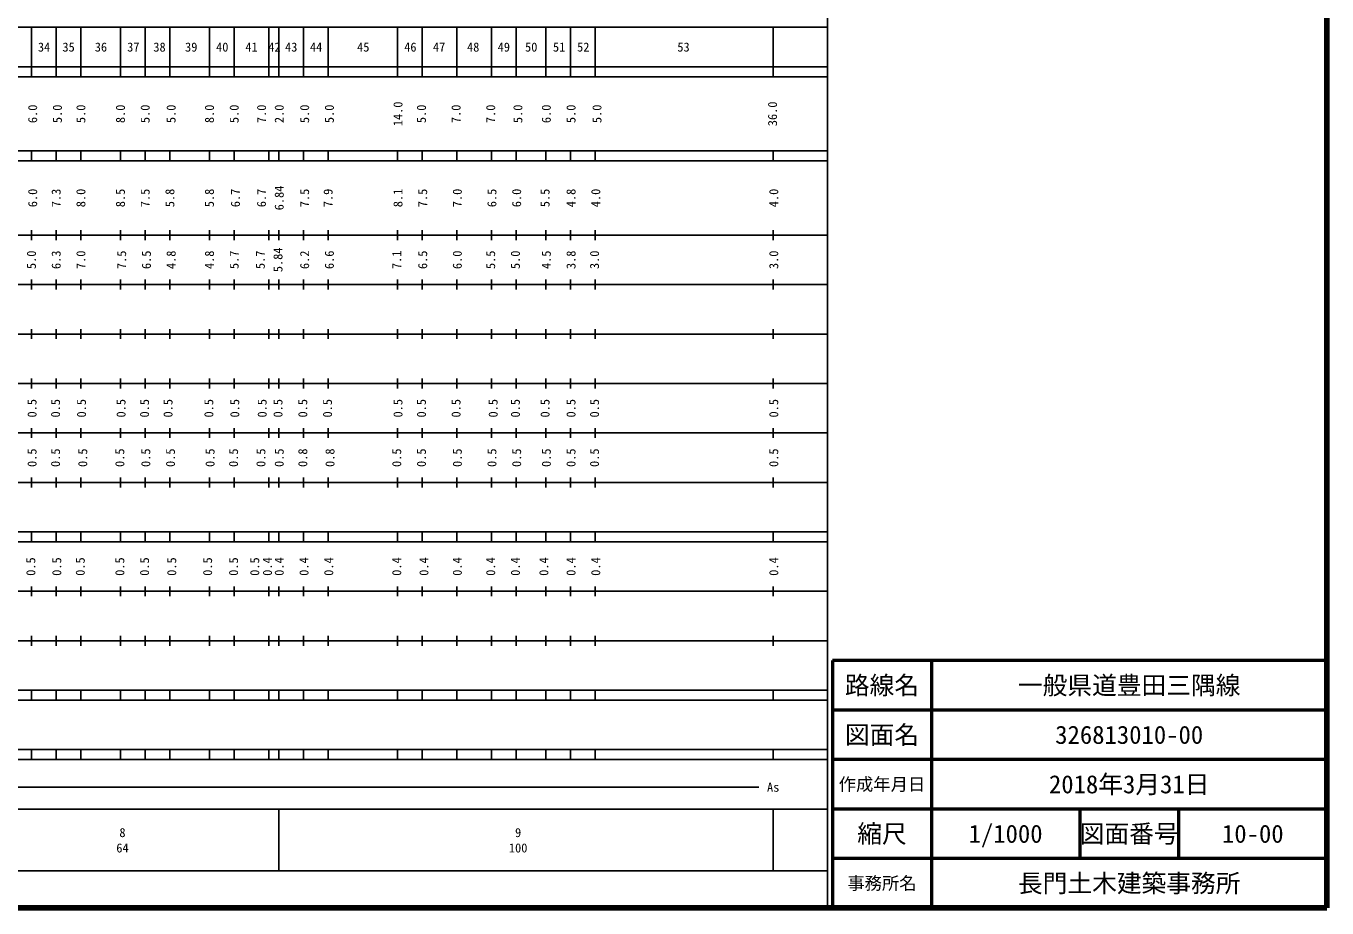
# Model space of a CAD drawing. Units: millimetres on the paper. Extents: x 40 to 680, y 20 to 380.
# Drawn here: x 416.9 to 680, y 20 to 198.2 of the extents above; entities that cross this region are included whole.
import ezdxf
from ezdxf.enums import TextEntityAlignment as Align

# ---------------------------------------------------------------- set-up
doc = ezdxf.new("R2010")
doc.units = ezdxf.units.MM
for name, color, linetype, lineweight in [('M-TTL', 2, 'Continuous', 140), ('M-TTL-BAND', 7, 'Continuous', 25), ('M-TTL-FRAM', 2, 'Continuous', 50), ('M-TTL-LINE', 7, 'Continuous', 50), ('M-TTL-TXT', 7, 'Continuous', 13)]:
    doc.layers.add(name, color=color, linetype=linetype, lineweight=lineweight)
doc.styles.add('ＭＳ ゴシック', font='')
doc.styles.get('ＭＳ ゴシック').set_extended_font_data('MS Gothic')

msp = doc.modelspace()

# ---------------------------------------------------------------- linework, layer by layer
at = {"layer": 'M-TTL'}
for p, q in [((680, 20), (680, 380)), ((40, 20), (680, 20))]:
    msp.add_line(p, q, dxfattribs=at)
at = {"layer": 'M-TTL-BAND'}
for p, q in [((579, 20), (579, 370)), ((68, 198), (579, 198)), ((418, 198), (418, 188)), ((423, 198), (423, 188)), ((428, 198), (428, 188)), ((436, 198), (436, 188)), ((441, 198), (441, 188)), ((446, 198), (446, 188)), ((454, 198), (454, 188)), ((459, 198), (459, 188)), ((466, 198), (466, 188)), ((468, 198), (468, 188)), ((473, 198), (473, 188)), ((478, 198), (478, 188)), ((492, 198), (492, 188)), ((497, 198), (497, 188)), ((504, 198), (504, 188)), ((511, 198), (511, 188)), ((516, 198), (516, 188)), ((522, 198), (522, 188)), ((527, 198), (527, 188)), ((532, 198), (532, 188)), ((568, 198), (568, 188)), ((40, 190), (579, 190)), ((40, 188), (579, 188)), ((40, 173), (579, 173)), ((418, 173), (418, 171)), ((423, 173), (423, 171)), ((428, 173), (428, 171)), ((436, 173), (436, 171)), ((441, 173), (441, 171)), ((446, 173), (446, 171)), ((454, 173), (454, 171)), ((459, 173), (459, 171)), ((466, 173), (466, 171)), ((468, 171), (468, 173)), ((473, 173), (473, 171)), ((478, 173), (478, 171)), ((492, 173), (492, 171)), ((497, 173), (497, 171)), ((504, 173), (504, 171)), ((511, 173), (511, 171)), ((516, 173), (516, 171)), ((522, 173), (522, 171)), ((527, 173), (527, 171)), ((532, 173), (532, 171)), ((568, 171), (568, 173)), ((40, 171), (579, 171)), ((40, 156), (579, 156)), ((418, 157), (418, 155)), ((423, 157), (423, 155)), ((428, 157), (428, 155)), ((436, 157), (436, 155)), ((441, 157), (441, 155)), ((446, 157), (446, 155)), ((454, 157), (454, 155)), ((459, 157), (459, 155)), ((466, 157), (466, 155)), ((468, 155), (468, 157)), ((473, 157), (473, 155)), ((478, 157), (478, 155)), ((492, 157), (492, 155)), ((497, 157), (497, 155)), ((504, 157), (504, 155)), ((511, 157), (511, 155)), ((516, 157), (516, 155)), ((522, 157), (522, 155)), ((527, 157), (527, 155)), ((532, 157), (532, 155)), ((568, 155), (568, 157)), ((46, 146), (579, 146)), ((418, 147), (418, 145)), ((423, 147), (423, 145)), ((428, 147), (428, 145)), ((436, 147), (436, 145)), ((441, 147), (441, 145)), ((446, 147), (446, 145)), ((454, 147), (454, 145)), ((459, 147), (459, 145)), ((466, 147), (466, 145)), ((468, 145), (468, 147)), ((473, 147), (473, 145)), ((478, 147), (478, 145)), ((492, 147), (492, 145)), ((497, 147), (497, 145)), ((504, 147), (504, 145)), ((511, 147), (511, 145)), ((516, 147), (516, 145)), ((522, 147), (522, 145)), ((527, 147), (527, 145)), ((532, 147), (532, 145)), ((568, 145), (568, 147)), ((418, 137), (418, 135)), ((423, 137), (423, 135)), ((428, 137), (428, 135)), ((436, 137), (436, 135)), ((441, 137), (441, 135)), ((446, 137), (446, 135)), ((454, 137), (454, 135)), ((459, 137), (459, 135)), ((466, 137), (466, 135)), ((468, 135), (468, 137)), ((473, 137), (473, 135)), ((478, 137), (478, 135)), ((492, 137), (492, 135)), ((497, 137), (497, 135)), ((504, 137), (504, 135)), ((511, 137), (511, 135)), ((516, 137), (516, 135)), ((522, 137), (522, 135)), ((527, 137), (527, 135)), ((532, 137), (532, 135)), ((568, 135), (568, 137)), ((52, 136), (579, 136)), ((418, 127), (418, 125)), ((423, 127), (423, 125)), ((428, 127), (428, 125)), ((436, 127), (436, 125)), ((441, 127), (441, 125)), ((446, 127), (446, 125)), ((454, 127), (454, 125)), ((459, 127), (459, 125)), ((466, 127), (466, 125)), ((468, 125), (468, 127)), ((473, 127), (473, 125)), ((478, 127), (478, 125)), ((492, 127), (492, 125)), ((497, 127), (497, 125)), ((504, 127), (504, 125)), ((511, 127), (511, 125)), ((516, 127), (516, 125)), ((522, 127), (522, 125)), ((527, 127), (527, 125)), ((532, 127), (532, 125)), ((568, 125), (568, 127)), ((46, 126), (579, 126)), ((52, 116), (579, 116)), ((418, 117), (418, 115)), ((423, 117), (423, 115)), ((428, 117), (428, 115)), ((436, 117), (436, 115)), ((441, 117), (441, 115)), ((446, 117), (446, 115)), ((454, 117), (454, 115)), ((459, 117), (459, 115)), ((466, 117), (466, 115)), ((468, 115), (468, 117)), ((473, 117), (473, 115)), ((478, 117), (478, 115)), ((492, 117), (492, 115)), ((497, 117), (497, 115)), ((504, 117), (504, 115)), ((511, 117), (511, 115)), ((516, 117), (516, 115)), ((522, 117), (522, 115)), ((527, 117), (527, 115)), ((532, 117), (532, 115)), ((568, 115), (568, 117)), ((46, 106), (579, 106)), ((418, 107), (418, 105)), ((423, 107), (423, 105)), ((428, 107), (428, 105)), ((436, 107), (436, 105)), ((441, 107), (441, 105)), ((446, 107), (446, 105)), ((454, 107), (454, 105)), ((459, 107), (459, 105)), ((466, 107), (466, 105)), ((468, 105), (468, 107)), ((473, 107), (473, 105)), ((478, 107), (478, 105)), ((492, 107), (492, 105)), ((497, 107), (497, 105)), ((504, 107), (504, 105)), ((511, 107), (511, 105)), ((516, 107), (516, 105)), ((522, 107), (522, 105)), ((527, 107), (527, 105)), ((532, 107), (532, 105)), ((568, 105), (568, 107)), ((40, 96), (579, 96)), ((418, 96), (418, 94)), ((423, 96), (423, 94)), ((428, 96), (428, 94)), ((436, 96), (436, 94)), ((441, 96), (441, 94)), ((446, 96), (446, 94)), ((454, 96), (454, 94)), ((459, 96), (459, 94)), ((466, 96), (466, 94)), ((468, 94), (468, 96)), ((473, 96), (473, 94)), ((478, 96), (478, 94)), ((492, 96), (492, 94)), ((497, 96), (497, 94)), ((504, 96), (504, 94)), ((511, 96), (511, 94)), ((516, 96), (516, 94)), ((522, 96), (522, 94)), ((527, 96), (527, 94)), ((532, 96), (532, 94)), ((568, 94), (568, 96)), ((40, 94), (579, 94)), ((418, 85), (418, 83)), ((423, 85), (423, 83)), ((428, 85), (428, 83)), ((436, 85), (436, 83)), ((441, 85), (441, 83)), ((446, 85), (446, 83)), ((454, 85), (454, 83)), ((459, 85), (459, 83)), ((466, 85), (466, 83)), ((468, 83), (468, 85)), ((473, 85), (473, 83)), ((478, 85), (478, 83)), ((492, 85), (492, 83)), ((497, 85), (497, 83)), ((504, 85), (504, 83)), ((511, 85), (511, 83)), ((516, 85), (516, 83)), ((522, 85), (522, 83)), ((527, 85), (527, 83)), ((532, 85), (532, 83)), ((568, 83), (568, 85)), ((49, 84), (579, 84)), ((40, 74), (579, 74)), ((418, 75), (418, 73)), ((423, 75), (423, 73)), ((428, 75), (428, 73)), ((436, 75), (436, 73)), ((441, 75), (441, 73)), ((446, 75), (446, 73)), ((454, 75), (454, 73)), ((459, 75), (459, 73)), ((466, 75), (466, 73)), ((468, 73), (468, 75)), ((473, 75), (473, 73)), ((478, 75), (478, 73)), ((492, 75), (492, 73)), ((497, 75), (497, 73)), ((504, 75), (504, 73)), ((511, 75), (511, 73)), ((516, 75), (516, 73)), ((522, 75), (522, 73)), ((527, 75), (527, 73)), ((532, 75), (532, 73)), ((568, 73), (568, 75)), ((40, 64), (579, 64)), ((418, 64), (418, 62)), ((423, 64), (423, 62)), ((428, 64), (428, 62)), ((436, 64), (436, 62)), ((441, 64), (441, 62)), ((446, 64), (446, 62)), ((454, 64), (454, 62)), ((459, 64), (459, 62)), ((466, 64), (466, 62)), ((468, 62), (468, 64)), ((473, 64), (473, 62)), ((478, 64), (478, 62)), ((492, 64), (492, 62)), ((497, 64), (497, 62)), ((504, 64), (504, 62)), ((511, 64), (511, 62)), ((516, 64), (516, 62)), ((522, 64), (522, 62)), ((527, 64), (527, 62)), ((532, 64), (532, 62)), ((568, 62), (568, 64)), ((40, 62), (579, 62)), ((40, 52), (579, 52)), ((40, 50), (579, 50)), ((418, 52), (418, 50)), ((423, 52), (423, 50)), ((428, 52), (428, 50)), ((436, 52), (436, 50)), ((441, 52), (441, 50)), ((446, 52), (446, 50)), ((454, 52), (454, 50)), ((459, 52), (459, 50)), ((466, 52), (466, 50)), ((468, 50), (468, 52)), ((473, 52), (473, 50)), ((478, 52), (478, 50)), ((492, 52), (492, 50)), ((497, 52), (497, 50)), ((504, 52), (504, 50)), ((511, 52), (511, 50)), ((516, 52), (516, 50)), ((522, 52), (522, 50)), ((527, 52), (527, 50)), ((532, 52), (532, 50)), ((568, 50), (568, 52)), ((409.258, 44.406), (565.082, 44.406)), ((40, 40), (579, 40)), ((468, 40), (468, 27.5)), ((568, 40), (568, 27.5)), ((68, 27.5), (579, 27.5))]:
    msp.add_line(p, q, dxfattribs=at)
at = {"layer": 'M-TTL-FRAM'}
for p, q in [((680, 70), (580, 70)), ((580, 70), (580, 20))]:
    msp.add_line(p, q, dxfattribs=at)
at = {"layer": 'M-TTL-LINE'}
for p, q in [((600, 70), (600, 20)), ((680, 60), (580, 60)), ((680, 50), (580, 50)), ((680, 40), (580, 40)), ((630, 40), (630, 30)), ((650, 40), (650, 30)), ((680, 30), (580, 30))]:
    msp.add_line(p, q, dxfattribs=at)

# ---------------------------------------------------------------- texts
at = {"layer": 'M-TTL-BAND', "style": 'ＭＳ ゴシック'}
for s, p in [('34', (420.54, 194)), ('35', (425.5, 194)), ('36', (432.044, 194)), ('37', (438.589, 194)), ('38', (443.887, 194)), ('39', (450.301, 194)), ('40', (456.577, 194)), ('41', (462.498, 194)), ('42', (467.13, 194)), ('43', (470.523, 194)), ('44', (475.557, 194)), ('45', (485.094, 194)), ('46', (494.617, 194)), ('47', (500.434, 194)), ('48', (507.325, 194)), ('49', (513.523, 194)), ('50', (519.063, 194)), ('51', (524.707, 194)), ('52', (529.589, 194)), ('53', (549.859, 194)), ('As', (567.999, 44.406)), ('8', (436.396, 35.238)), ('9', (516.419, 35.238)), ('64', (436.396, 32.131)), ('100', (516.419, 32.131))]:
    msp.add_text(s, height=1.833, dxfattribs=at).set_placement(p, align=Align.MIDDLE_CENTER)
for s, p in [('6.0', (418.225, 180.5)), ('5.0', (423.225, 180.5)), ('5.0', (427.975, 180.5)), ('8.0', (435.975, 180.5)), ('5.0', (440.976, 180.5)), ('5.0', (446.226, 180.5)), ('8.0', (453.976, 180.5)), ('5.0', (458.976, 180.5)), ('7.0', (464.512, 180.5)), ('2.0', (468.087, 180.5)), ('5.0', (473.227, 180.5)), ('5.0', (478.227, 180.5)), ('14.0', (492.102, 180.5)), ('5.0', (496.853, 180.5)), ('7.0', (503.853, 180.5)), ('7.0', (510.853, 180.5)), ('5.0', (516.353, 180.5)), ('6.0', (522.104, 180.5)), ('5.0', (527.104, 180.5)), ('5.0', (532.354, 180.5)), ('36.0', (567.855, 180.5)), ('6.84', (468.087, 163.5)), ('6.0', (418.225, 163.5)), ('7.3', (422.975, 163.5)), ('8.0', (427.975, 163.5)), ('8.5', (435.975, 163.5)), ('7.5', (440.976, 163.5)), ('5.8', (445.976, 163.5)), ('5.8', (453.976, 163.5)), ('6.7', (459.226, 163.5)), ('6.7', (464.512, 163.5)), ('7.5', (473.227, 163.5)), ('7.9', (477.977, 163.5)), ('8.1', (492.102, 163.5)), ('7.5', (497.103, 163.5)), ('7.0', (504.103, 163.5)), ('6.5', (511.103, 163.5)), ('6.0', (516.103, 163.5)), ('5.5', (521.854, 163.5)), ('4.8', (527.104, 163.5)), ('4.0', (532.104, 163.5)), ('4.0', (568.105, 163.5)), ('5.0', (417.975, 151)), ('6.3', (422.975, 151)), ('7.0', (427.975, 151)), ('7.5', (436.225, 151)), ('6.5', (441.226, 151)), ('4.8', (446.226, 151)), ('4.8', (453.976, 151)), ('5.7', (458.976, 151)), ('5.7', (464.262, 151)), ('5.84', (467.837, 151)), ('6.2', (473.227, 151)), ('6.6', (478.227, 151)), ('7.1', (491.852, 151)), ('6.5', (497.103, 151)), ('6.0', (504.103, 151)), ('5.5', (510.853, 151)), ('5.0', (515.853, 151)), ('4.5', (522.104, 151)), ('3.8', (527.104, 151)), ('3.0', (531.854, 151)), ('3.0', (568.105, 151)), ('0.5', (418.1, 121)), ('0.5', (422.85, 121)), ('0.5', (428.1, 121)), ('0.5', (436.1, 121)), ('0.5', (440.851, 121)), ('0.5', (445.601, 121)), ('0.5', (453.851, 121)), ('0.5', (459.101, 121)), ('0.5', (464.637, 121)), ('0.5', (467.837, 121)), ('0.5', (472.852, 121)), ('0.5', (477.852, 121)), ('0.5', (492.102, 121)), ('0.5', (496.853, 121)), ('0.5', (503.853, 121)), ('0.5', (511.353, 121)), ('0.5', (515.853, 121)), ('0.5', (521.854, 121)), ('0.5', (527.104, 121)), ('0.5', (531.854, 121)), ('0.5', (568.105, 121)), ('0.5', (418.1, 111)), ('0.5', (422.85, 111)), ('0.5', (428.35, 111)), ('0.5', (435.85, 111)), ('0.5', (441.101, 111)), ('0.5', (446.101, 111)), ('0.5', (454.101, 111)), ('0.5', (458.851, 111)), ('0.5', (464.387, 111)), ('0.5', (468.087, 111)), ('0.8', (472.852, 111)), ('0.8', (478.352, 111)), ('0.5', (491.852, 111)), ('0.5', (496.853, 111)), ('0.5', (504.103, 111)), ('0.5', (511.103, 111)), ('0.5', (516.103, 111)), ('0.5', (522.104, 111)), ('0.5', (527.104, 111)), ('0.5', (531.854, 111)), ('0.5', (568.105, 111)), ('0.5', (417.85, 89)), ('0.5', (423.1, 89)), ('0.5', (427.85, 89)), ('0.5', (435.85, 89)), ('0.5', (440.851, 89)), ('0.5', (446.351, 89)), ('0.5', (453.601, 89)), ('0.5', (458.851, 89)), ('0.5', (463.137, 89)), ('0.4', (465.707, 89)), ('0.4', (468.087, 89)), ('0.4', (473.102, 89)), ('0.4', (478.102, 89)), ('0.4', (491.852, 89)), ('0.4', (497.353, 89)), ('0.4', (504.103, 89)), ('0.4', (510.853, 89)), ('0.4', (515.853, 89)), ('0.4', (521.604, 89)), ('0.4', (527.104, 89)), ('0.4', (532.104, 89)), ('0.4', (568.105, 89))]:
    msp.add_text(s, height=1.833, rotation=90, dxfattribs=at).set_placement(p, align=Align.MIDDLE_CENTER)
at = {"layer": 'M-TTL-TXT', "style": 'ＭＳ ゴシック'}
for s, height, p in [('路線名', 3.666, (590, 65)), ('一般県道豊田三隅線', 3.666, (640, 65)), ('図面名', 3.666, (590, 55)), ('326813010-00', 3.666, (640, 55)), ('2018年3月31日', 3.666, (640, 45)), ('作成年月日', 2.566, (590, 45)), ('縮尺', 3.666, (590, 35)), ('1/1000', 3.666, (615, 35)), ('図面番号', 3.666, (640, 35)), ('10-00', 3.666, (665, 35)), ('事務所名', 2.566, (590, 25)), ('長門土木建築事務所', 3.666, (640, 25))]:
    msp.add_text(s, height=height, dxfattribs=at).set_placement(p, align=Align.MIDDLE_CENTER)

doc.saveas('drawing.dxf')
